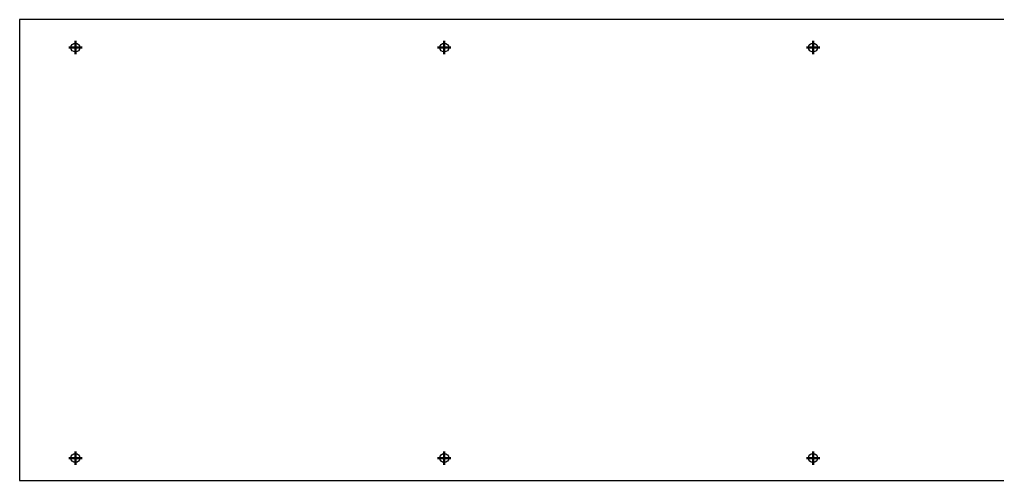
# Model space of a CAD drawing. Header units: millimetres. Extents: x -1 to 1749, y -8600 to -1376.
# Drawn here: x -1 to 874, y -3928 to -3516 of the extents above; entities that cross this region are included whole.
import ezdxf

# ---------------------------------------------------------------- set-up
doc = ezdxf.new("R2010")
doc.units = ezdxf.units.MM
doc.linetypes.add('STRICHPUNKT2', pattern=[18.5, 10, -4, 0.5, -4])
doc.layers.get('0').update_dxf_attribs({"linetype": 'CONTINUOUS'})
doc.layers.add('LE_ALL', color=7, linetype='CONTINUOUS', lineweight=50)

# ---------------------------------------------------------------- blocks, each defined once
blk = doc.blocks.new('08MAXE8_00043', base_point=(1695, -3540.97))
blk.add_lwpolyline([(1749, -3927.97), (1749, -3515.97), (-1, -3515.97), (-1, -3927.97)], close=True)
for centre in [(49, -3540.97), (379, -3540.97), (709, -3540.97), (49, -3907.97), (379, -3907.97), (709, -3907.97)]:
    blk.add_circle(centre, 4)
blk = doc.blocks.new('_00045', base_point=(49, -3907.97))
at = {"layer": 'LE_ALL', "color": 1, "linetype": 'STRICHPUNKT2'}
for p, q in [((49, -3540.97), (49, -3534.97)), ((49, -3540.97), (49, -3534.97)), ((379, -3540.97), (379, -3534.97)), ((379, -3540.97), (379, -3534.97)), ((709, -3540.97), (709, -3534.97)), ((709, -3540.97), (709, -3534.97)), ((1039, -3540.97), (1039, -3534.97)), ((1039, -3540.97), (1039, -3534.97)), ((1369, -3540.97), (1369, -3534.97)), ((1369, -3540.97), (1369, -3534.97)), ((1699, -3540.97), (1699, -3534.97)), ((1699, -3540.97), (1699, -3534.97)), ((49, -3540.97), (43, -3540.97)), ((49, -3540.97), (43, -3540.97)), ((49, -3540.97), (55, -3540.97)), ((49, -3540.97), (49, -3546.97)), ((49, -3540.97), (55, -3540.97)), ((49, -3540.97), (49, -3546.97)), ((379, -3540.97), (373, -3540.97)), ((379, -3540.97), (373, -3540.97)), ((379, -3540.97), (385, -3540.97)), ((379, -3540.97), (379, -3546.97)), ((379, -3540.97), (385, -3540.97)), ((379, -3540.97), (379, -3546.97)), ((709, -3540.97), (703, -3540.97)), ((709, -3540.97), (703, -3540.97)), ((709, -3540.97), (715, -3540.97)), ((709, -3540.97), (709, -3546.97)), ((709, -3540.97), (715, -3540.97)), ((709, -3540.97), (709, -3546.97)), ((1039, -3540.97), (1033, -3540.97)), ((1039, -3540.97), (1033, -3540.97)), ((1039, -3540.97), (1045, -3540.97)), ((1039, -3540.97), (1039, -3546.97)), ((1039, -3540.97), (1045, -3540.97)), ((1039, -3540.97), (1039, -3546.97)), ((1369, -3540.97), (1363, -3540.97)), ((1369, -3540.97), (1363, -3540.97)), ((1369, -3540.97), (1375, -3540.97)), ((1369, -3540.97), (1369, -3546.97)), ((1369, -3540.97), (1375, -3540.97)), ((1369, -3540.97), (1369, -3546.97)), ((1699, -3540.97), (1693, -3540.97)), ((1699, -3540.97), (1693, -3540.97)), ((1699, -3540.97), (1705, -3540.97)), ((1699, -3540.97), (1699, -3546.97)), ((1699, -3540.97), (1705, -3540.97)), ((1699, -3540.97), (1699, -3546.97)), ((49, -3907.97), (49, -3901.97)), ((49, -3907.97), (49, -3901.97)), ((379, -3907.97), (379, -3901.97)), ((379, -3907.97), (379, -3901.97)), ((709, -3907.97), (709, -3901.97)), ((709, -3907.97), (709, -3901.97)), ((1039, -3907.97), (1039, -3901.97)), ((1039, -3907.97), (1039, -3901.97)), ((1369, -3907.97), (1369, -3901.97)), ((1369, -3907.97), (1369, -3901.97)), ((1699, -3907.97), (1699, -3901.97)), ((1699, -3907.97), (1699, -3901.97)), ((49, -3907.97), (43, -3907.97)), ((49, -3907.97), (43, -3907.97)), ((49, -3907.97), (55, -3907.97)), ((49, -3907.97), (49, -3913.97)), ((49, -3907.97), (55, -3907.97)), ((49, -3907.97), (49, -3913.97)), ((379, -3907.97), (373, -3907.97)), ((379, -3907.97), (373, -3907.97)), ((379, -3907.97), (385, -3907.97)), ((379, -3907.97), (379, -3913.97)), ((379, -3907.97), (385, -3907.97)), ((379, -3907.97), (379, -3913.97)), ((709, -3907.97), (703, -3907.97)), ((709, -3907.97), (703, -3907.97)), ((709, -3907.97), (715, -3907.97)), ((709, -3907.97), (709, -3913.97)), ((709, -3907.97), (715, -3907.97)), ((709, -3907.97), (709, -3913.97)), ((1039, -3907.97), (1033, -3907.97)), ((1039, -3907.97), (1033, -3907.97)), ((1039, -3907.97), (1045, -3907.97)), ((1039, -3907.97), (1039, -3913.97)), ((1039, -3907.97), (1045, -3907.97)), ((1039, -3907.97), (1039, -3913.97)), ((1369, -3907.97), (1363, -3907.97)), ((1369, -3907.97), (1363, -3907.97)), ((1369, -3907.97), (1375, -3907.97)), ((1369, -3907.97), (1369, -3913.97)), ((1369, -3907.97), (1375, -3907.97)), ((1369, -3907.97), (1369, -3913.97)), ((1699, -3907.97), (1693, -3907.97)), ((1699, -3907.97), (1693, -3907.97)), ((1699, -3907.97), (1705, -3907.97)), ((1699, -3907.97), (1699, -3913.97)), ((1699, -3907.97), (1705, -3907.97)), ((1699, -3907.97), (1699, -3913.97))]:
    blk.add_line(p, q, dxfattribs=at)
blk = doc.blocks.new('_00044')
blk.add_blockref('_00045', (49, -3907.97))
blk = doc.blocks.new('08MAXE8_00042')
for name, p in [('08MAXE8_00043', (1695, -3540.97)), ('_00044', (0, 0))]:
    blk.add_blockref(name, p)
blk = doc.blocks.new('Maxplatten R2_3_16_ 3.OG_00041')
blk.add_blockref('08MAXE8_00042', (0, 0))
blk = doc.blocks.new('Maxplatten_00040')
blk.add_blockref('Maxplatten R2_3_16_ 3.OG_00041', (0, 0))
blk = doc.blocks.new('Hauptbaugruppe_00039')
blk.add_blockref('Maxplatten_00040', (0, 0))
blk = doc.blocks.new('_A3D0061_00038')
blk.add_blockref('Hauptbaugruppe_00039', (0, 0))
blk = doc.blocks.new('_ANS0061_00037')
blk.add_blockref('_A3D0061_00038', (0, 0))

msp = doc.modelspace()

# ---------------------------------------------------------------- block references
msp.add_blockref('_ANS0061_00037', (0, 0))

doc.saveas('drawing.dxf')
